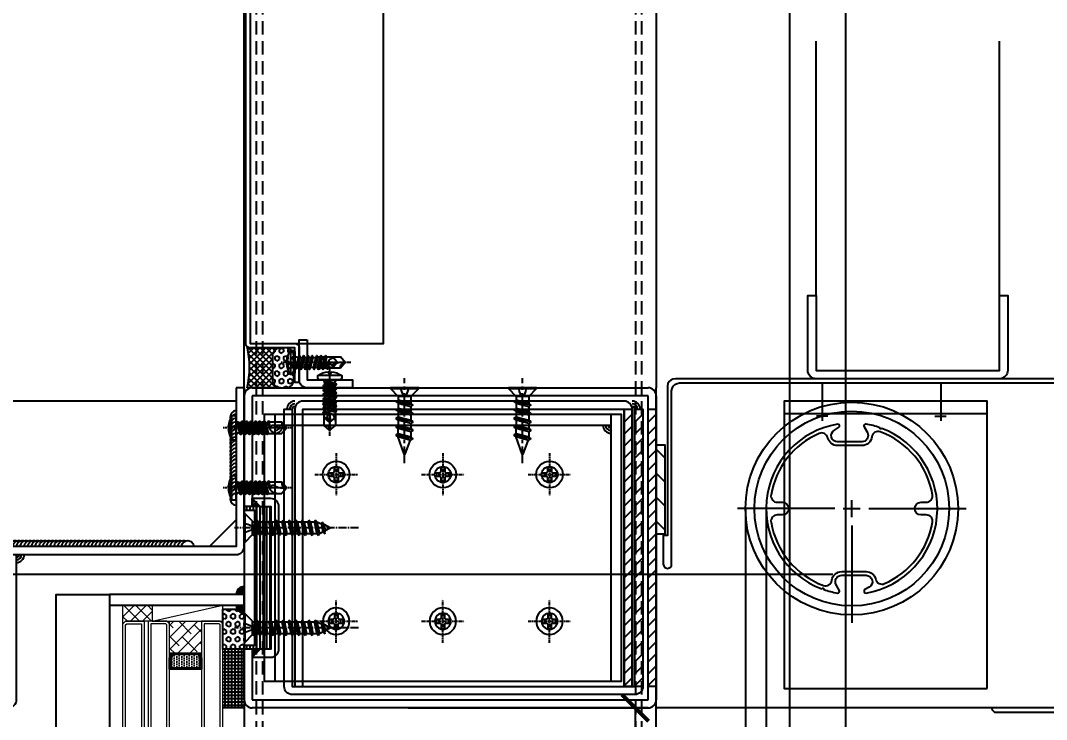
# Model space of a CAD drawing. Extents: x -3378 to 102197, y -3799 to 48702.
# Drawn here: x 58862.7 to 59247.5, y 23493.8 to 23755.8 of the extents above; entities that cross this region are included whole.
import ezdxf

# ---------------------------------------------------------------- set-up
doc = ezdxf.new("R2010")
doc.units = 0
for name, pattern in [('CEN1', [9, 6, -1, 1, -1]), ('CENTER', [2, 1.25, -0.25, 0.25, -0.25]), ('HIDDEN', [0.375, 0.25, -0.125])]:
    doc.linetypes.add(name, pattern=pattern)
for name, color, linetype in [('24WELD', 55, 'Continuous'), ('ARR', 6, 'Continuous'), ('BCM CL', 14, 'CENTER'), ('BCM-BKP', 6, 'Continuous'), ('BCM-DIM', 54, 'Continuous'), ('BCM-draft', 252, 'Continuous'), ('BCM-Extu', 4, 'Continuous'), ('BCM-GAK', 9, 'Continuous'), ('BCM-SIL', 8, 'Continuous'), ('CENTER', 4, 'CENTER'), ('CL', 14, 'CENTER'), ('DIM', 173, 'Continuous'), ('剖面線 HATCH', 251, 'Continuous'), ('泡棉', 8, 'Continuous'), ('矽利康', 9, 'Continuous'), ('結構體 STRUCTURAL', 154, 'Continuous'), ('螺絲 固定五金 FASTENERS', 124, 'Continuous'), ('螺絲、螺栓', 4, 'Continuous'), ('視覺模型鋁擠型暫替', 4, 'Continuous'), ('視覺模型鋁擠型暫替-RefEdit0', 4, 'Continuous'), ('金屬面材 METAL PANEL', 2, 'Continuous'), ('鋁擠型 AL. EXTRUSION', 3, 'Continuous'), ('鐵件', 6, 'Continuous'), ('鐵件 STEEL', 20, 'Continuous'), ('隱藏線 HIDDEN', 8, 'HIDDEN')]:
    doc.layers.add(name, color=color, linetype=linetype)
for name, color, linetype, lineweight in [('BCM-ALP', 7, 'Continuous', 0), ('BCM-GK', 252, 'Continuous', 5), ('BCM-GLA', 4, 'Continuous', 5)]:
    doc.layers.add(name, color=color, linetype=linetype, lineweight=lineweight)
doc.layers.add('不顯示', color=254, linetype='Continuous', plot=False)
doc.styles.add('GM_ANNO_TEXT', font='simplex.shx', dxfattribs={"width": 0.8})
doc.dimstyles.new('GM_DIM', dxfattribs={"dimscale": 0, "dimtxt": 20, "dimasz": 10, "dimexe": 5, "dimexo": 5, "dimgap": 5, "dimtad": 1, "dimdec": 0, "dimdsep": 46, "dimtxsty": 'GM_ANNO_TEXT', "dimblk": 'ARCHTICK', "dimcen": 0, "dimclrd": 4, "dimclre": 4, "dimclrt": 10, "dimadec": 0, "dimazin": 2, "dimtfac": 1, "dimtdec": 0, "dimtix": 1, "dimtofl": 0, "dimtmove": 2, "dimatfit": 3, "dimfxl": 1.5, "dimarcsym": 1})

# ---------------------------------------------------------------- blocks, each defined once
blk = doc.blocks.new('*u164')
at = {"layer": '泡棉'}
h = blk.add_hatch(dxfattribs=at)
h.set_pattern_fill('HEX', color=256, scale=0.3)
h.set_pattern_definition([(0, (-4141.5022, 978.2385), (0, 1.6497784), [0.9525, -1.905]), (120, (-4141.5022, 978.2385), (-1.42875, -0.8248892), [0.9525, -1.905]), (60, (-4140.5497, 978.2385), (-1.42875, 0.8248892), [0.9525, -1.905])])
edge = h.paths.add_edge_path()
edge.add_line((-12, 9.53), (-3, 9.53))
edge.add_arc((-3, 12.53), 3, 270, 360)
edge.add_line((0, 12.53), (0, 14.53))
edge.add_arc((-3, 14.53), 3, 0, 90)
edge.add_line((-3, 17.53), (-12, 17.53))
edge.add_arc((-12, 14.53), 3, 90, 180)
edge.add_line((-15, 14.53), (-15, 12.53))
edge.add_arc((-12, 12.53), 3, 180, 270)
at = {"layer": '矽利康'}
h = blk.add_hatch(dxfattribs=at)
h.set_pattern_fill('ANSI37', color=256, scale=0.5, style=0)
h.set_pattern_definition([(45, (-4141.5022, 978.2385), (-1.122532, 1.122532), []), (135, (-4141.5022, 978.2385), (-1.122532, -1.122532), [])])
edge = h.paths.add_edge_path()
edge.add_arc((-7.73, -32.06), 32.98, 76.4372, 103.5628)
edge.add_arc((-16.6, 1.13), 1.6, 315, 360)
edge.add_line((-15, 1.13), (-15, 12.53))
edge.add_arc((-12, 12.53), 3, 180, 270)
edge.add_line((-12, 9.53), (-3, 9.53))
edge.add_arc((-3, 12.53), 3, 270, 360)
edge.add_line((0, 12.53), (0, 0))
at = {"layer": '泡棉'}
blk.add_lwpolyline([(-12, 9.53), (-3, 9.53, 0.414214), (0, 12.53), (0, 14.53, 0.414214), (-3, 17.53), (-12, 17.53, 0.414214), (-15, 14.53), (-15, 12.53, 0.414214)], format="xyb", close=True, dxfattribs=at)
at = {"layer": '矽利康'}
blk.add_lwpolyline([(0, 0, 0.118914), (-15.47, 0, 0.198912), (-15, 1.13), (-15, 12.53, 0.414214), (-12, 9.53), (-3, 9.53, 0.414214), (0, 12.53)], format="xyb", close=True, dxfattribs=at)
blk = doc.blocks.new('M5x16圓頭自攻')
at = {"layer": 'ARR', "color": 0, "linetype": 'ByBlock', "ltscale": 0.3}
for p, q in [((-1.61, -4.5), (-1.61, 4.5)), ((0.5, 2.24), (1.14, 1.9)), ((0.72, 2.13), (1.65, -2.5)), ((1.89, 1.9), (1.14, 1.9)), ((2.24, 2.5), (3.24, -2.5)), ((3.48, 1.9), (2.73, 1.9)), ((3.83, 2.5), (4.83, -2.5)), ((5.07, 1.9), (4.32, 1.9)), ((5.42, 2.5), (6.42, -2.5)), ((6.81, 1.9), (5.91, 1.9)), ((7.16, 2.5), (8.16, -2.5)), ((8.4, 1.9), (7.65, 1.9)), ((8.73, 1.9), (7.98, 1.9)), ((9.08, 2.5), (9.7, -0.6)), ((14.12, 2.1), (9.46, 2.1)), ((15.83, 0.06), (14.12, 2.1)), ((15.83, 0.06), (15.95, 0.06)), ((16, -0.01), (16, 0.01)), ((2.14, -1.9), (2.89, -1.9)), ((3.73, -1.9), (4.48, -1.9)), ((5.32, -1.9), (6.07, -1.9)), ((6.91, -1.9), (7.81, -1.9)), ((8.54, -2.1), (12.91, -2.1)), ((15.83, -0.06), (14.12, -2.1)), ((15.83, -0.06), (15.95, -0.06))]:
    blk.add_line(p, q, dxfattribs=at)
at = {"layer": 'ARR', "color": 0, "linetype": 'CENTER', "ltscale": 0.87}
blk.add_line((18, 0), (-5.1, 0), dxfattribs=at)
at = {"layer": 'ARR', "color": 0, "linetype": 'ByBlock', "ltscale": 0.3}
blk.add_lwpolyline([(-2.98, -0.5, 0.134476), (-1.61, -4.5), (-0.58, -4.5, 0.198912), (-0.44, -4.44), (-0.06, -4.06, 0.198912), (0, -3.92), (0, 3.92, 0.198912), (-0.06, 4.06), (-0.44, 4.44, 0.198912), (-0.58, 4.5), (-1.61, 4.5, 0.134562), (-2.98, 0.5), (-2.48, 0.5), (-2.48, -0.5), (-2.98, -0.5)], format="xyb", dxfattribs=at)
blk.add_lwpolyline([(1.14, 1.9), (2.14, -1.9), (1.8, -2.5), (1.65, -2.5), (1.3, -1.9), (0.3, 1.9), (0.5, 2.24)], dxfattribs=at)
for points in [[(3.24, -2.5), (2.89, -1.9), (1.89, 1.9), (2.24, 2.5), (2.39, 2.5), (2.73, 1.9), (3.73, -1.9), (3.39, -2.5)], [(4.83, -2.5), (4.48, -1.9), (3.48, 1.9), (3.83, 2.5), (3.98, 2.5), (4.32, 1.9), (5.32, -1.9), (4.98, -2.5)], [(6.42, -2.5), (6.07, -1.9), (5.07, 1.9), (5.42, 2.5), (5.57, 2.5), (5.91, 1.9), (6.91, -1.9), (6.57, -2.5)], [(8.16, -2.5), (7.81, -1.9), (6.81, 1.9), (7.16, 2.5), (7.31, 2.5), (7.65, 1.9), (8.65, -1.9), (8.31, -2.5)], [(9.08, 2.5), (8.73, 1.9), (9.7, -0.6), (9.46, 2.1), (9.23, 2.5)]]:
    blk.add_lwpolyline(points, close=True, dxfattribs=at)
for centre, radius, start, end in [((0.67, 3.07), 0.874, 220.3388, 257.7802), ((10.86, -0.29), 1.2, 56.152, 236.152), ((14.85, 6.88), 7.01, 241.6458, 278.008), ((15.9, 1.75), 1.82, 168.8617, 267.6865), ((15.95, 0.01), 0.05, 0, 90), ((1.17, -3.34), 1.44, 84.7312, 144.22), ((13.52, 4.88), 7.01, 241.6458, 274.9541), ((15.95, -0.01), 0.05, 270, 0)]:
    blk.add_arc(centre, radius, start, end, dxfattribs=at)
blk = doc.blocks.new('*U255')
blk.add_blockref('M5x16圓頭自攻', (0, 0))
blk = doc.blocks.new('A$C20AE7E0D')
at = {"layer": 'ARR', "color": 0, "linetype": 'ByBlock', "ltscale": 0.3}
for p, q in [((-1.61, -4.5), (-1.61, 4.5)), ((0.5, 2.24), (1.14, 1.9)), ((0.72, 2.13), (1.65, -2.5)), ((1.89, 1.9), (1.14, 1.9)), ((2.24, 2.5), (3.24, -2.5)), ((3.48, 1.9), (2.73, 1.9)), ((3.83, 2.5), (4.83, -2.5)), ((5.07, 1.9), (4.32, 1.9)), ((5.42, 2.5), (6.42, -2.5)), ((6.81, 1.9), (5.91, 1.9)), ((7.16, 2.5), (8.16, -2.5)), ((8.4, 1.9), (7.65, 1.9)), ((8.75, 2.5), (9.75, -2.5)), ((10.14, 1.9), (9.24, 1.9)), ((10.49, 2.5), (11.49, -2.5)), ((11.73, 1.9), (10.98, 1.9)), ((12.08, 2.5), (12.7, -0.6)), ((17.12, 2.1), (12.46, 2.1)), ((18.83, 0.06), (17.12, 2.1)), ((18.83, 0.06), (18.95, 0.06)), ((19, -0.01), (19, 0.01)), ((2.14, -1.9), (2.89, -1.9)), ((3.73, -1.9), (4.48, -1.9)), ((5.32, -1.9), (6.07, -1.9)), ((6.91, -1.9), (7.81, -1.9)), ((8.65, -1.9), (9.4, -1.9)), ((10.24, -1.9), (11.14, -1.9)), ((11.87, -2.1), (15.91, -2.1)), ((18.83, -0.06), (17.12, -2.1)), ((18.83, -0.06), (18.95, -0.06))]:
    blk.add_line(p, q, dxfattribs=at)
at = {"layer": 'ARR', "color": 0, "linetype": 'CENTER', "ltscale": 0.87}
blk.add_line((21, 0), (-5.1, 0), dxfattribs=at)
at = {"layer": 'ARR', "color": 0, "linetype": 'ByBlock', "ltscale": 0.3}
blk.add_lwpolyline([(-2.98, -0.5, 0.134476), (-1.61, -4.5), (-0.58, -4.5, 0.198912), (-0.44, -4.44), (-0.06, -4.06, 0.198912), (0, -3.92), (0, 3.92, 0.198912), (-0.06, 4.06), (-0.44, 4.44, 0.198912), (-0.58, 4.5), (-1.61, 4.5, 0.134562), (-2.98, 0.5), (-2.48, 0.5), (-2.48, -0.5), (-2.98, -0.5)], format="xyb", dxfattribs=at)
blk.add_lwpolyline([(1.14, 1.9), (2.14, -1.9), (1.8, -2.5), (1.65, -2.5), (1.3, -1.9), (0.3, 1.9), (0.5, 2.24)], dxfattribs=at)
for points in [[(3.24, -2.5), (2.89, -1.9), (1.89, 1.9), (2.24, 2.5), (2.39, 2.5), (2.73, 1.9), (3.73, -1.9), (3.39, -2.5)], [(4.83, -2.5), (4.48, -1.9), (3.48, 1.9), (3.83, 2.5), (3.98, 2.5), (4.32, 1.9), (5.32, -1.9), (4.98, -2.5)], [(6.42, -2.5), (6.07, -1.9), (5.07, 1.9), (5.42, 2.5), (5.57, 2.5), (5.91, 1.9), (6.91, -1.9), (6.57, -2.5)], [(8.16, -2.5), (7.81, -1.9), (6.81, 1.9), (7.16, 2.5), (7.31, 2.5), (7.65, 1.9), (8.65, -1.9), (8.31, -2.5)], [(9.75, -2.5), (9.4, -1.9), (8.4, 1.9), (8.75, 2.5), (8.9, 2.5), (9.24, 1.9), (10.24, -1.9), (9.9, -2.5)], [(11.49, -2.5), (11.14, -1.9), (10.14, 1.9), (10.49, 2.5), (10.64, 2.5), (10.98, 1.9), (11.98, -1.9), (11.64, -2.5)], [(12.08, 2.5), (11.73, 1.9), (12.7, -0.6), (12.46, 2.1), (12.23, 2.5)]]:
    blk.add_lwpolyline(points, close=True, dxfattribs=at)
for centre, radius, start, end in [((0.67, 3.07), 0.874, 220.3388, 257.7802), ((13.86, -0.29), 1.2, 56.152, 236.152), ((17.85, 6.88), 7.01, 241.6458, 278.008), ((18.9, 1.75), 1.82, 168.8617, 267.6865), ((18.95, 0.01), 0.05, 0, 90), ((1.17, -3.34), 1.44, 84.7312, 144.22), ((16.52, 4.88), 7.01, 241.6458, 274.9541), ((18.95, -0.01), 0.05, 270, 0)]:
    blk.add_arc(centre, radius, start, end, dxfattribs=at)
blk = doc.blocks.new('*U77')
at = {"color": 0, "linetype": 'ByBlock'}
blk.add_blockref('A$C20AE7E0D', (0, 0), dxfattribs=at)
blk = doc.blocks.new('*U654')
for centre, end in [((-143.92, 4.67), 286.35291), ((-141.43, 4.59), 286.35291), ((-138.93, 4.5), 286.35291), ((-136.43, 4.42), 286.35291), ((-133.93, 4.34), 286.35291), ((-131.43, 4.26), 286.35291), ((-128.93, 4.18), 286.35291), ((-126.43, 4.1), 286.35291), ((-123.93, 4.02), 286.35291), ((-121.44, 3.94), 286.35291), ((-118.94, 3.86), 286.35291), ((-116.44, 3.78), 286.35291), ((-113.94, 3.69), 286.35291), ((-111.44, 3.61), 286.35291), ((-108.94, 3.53), 286.35291), ((-106.44, 3.45), 286.35291), ((-103.95, 3.37), 286.35291), ((-101.45, 3.29), 286.35291), ((-98.95, 3.21), 286.35291), ((-96.45, 3.13), 286.35291), ((-93.95, 3.05), 286.35291), ((-91.45, 2.96), 286.35291), ((-88.95, 2.88), 286.35291), ((-86.45, 2.8), 286.35291), ((-83.96, 2.72), 286.35291), ((-81.46, 2.64), 286.35291), ((-78.96, 2.56), 286.35291), ((-76.46, 2.48), 286.35291), ((-73.96, 2.4), 286.35291), ((-71.46, 2.32), 286.35291), ((-68.96, 2.24), 286.35291), ((-66.47, 2.15), 286.35291), ((-63.97, 2.07), 286.35291), ((-61.47, 1.99), 286.35291), ((-58.97, 1.91), 286.35291), ((-56.47, 1.83), 286.35291), ((-53.97, 1.75), 286.35291), ((-51.47, 1.67), 286.35291), ((-48.97, 1.59), 286.35291), ((-46.48, 1.51), 286.35291), ((-43.98, 1.43), 286.35291), ((-41.48, 1.34), 286.35291), ((-38.98, 1.26), 286.35291), ((-36.48, 1.18), 286.35291), ((-33.98, 1.1), 286.35291), ((-31.48, 1.02), 286.35291), ((-28.98, 0.94), 286.35291), ((-26.49, 0.86), 286.35291), ((-23.99, 0.78), 286.35291), ((-21.49, 0.7), 286.35291), ((-18.99, 0.62), 286.35291), ((-16.49, 0.53), 286.35291), ((-13.99, 0.45), 286.35291), ((-11.49, 0.37), 286.35291), ((-9, 0.29), 286.35291), ((-6.5, 0.21), 286.35291), ((-4, 0.13), 358.14306)]:
    blk.add_arc(centre, 4, 178.14306, end)
blk = doc.blocks.new('*U655')
for centre, end in [((-0.21, -6.5), 16.35292), ((-0.13, -4), 88.14307), ((-0.45, -13.99), 16.35292), ((-0.37, -11.49), 16.35292), ((-0.29, -9), 16.35292), ((-0.7, -21.49), 16.35292), ((-0.62, -18.99), 16.35292), ((-0.53, -16.49), 16.35292), ((-0.86, -26.49), 16.35292), ((-0.78, -23.99), 16.35292), ((-1.1, -33.98), 16.35292), ((-1.02, -31.48), 16.35292), ((-0.94, -28.98), 16.35292), ((-1.34, -41.48), 16.35292), ((-1.26, -38.98), 16.35292), ((-1.18, -36.48), 16.35292), ((-1.59, -48.97), 16.35292), ((-1.51, -46.48), 16.35292), ((-1.43, -43.98), 16.35292), ((-1.75, -53.97), 16.35292), ((-1.67, -51.47), 16.35292), ((-1.91, -58.97), 16.35292), ((-1.83, -56.47), 16.35292)]:
    blk.add_arc(centre, 4, 268.14307, end)
blk = doc.blocks.new('組件01')
at = {"layer": '視覺模型鋁擠型暫替', "color": 7, "linetype": 'Continuous'}
for centre, radius, start, end in [((-88.5, 0), 3, 180, 270), ((-88.5, 0), 2, 180, 270), ((-88.5, 0), 1, 180, 270), ((-85.5, 0), 1, 270, 0), ((-85.5, 0), 2, 270, 0), ((-85.5, 0), 3, 270, 0)]:
    blk.add_arc(centre, radius, start, end, dxfattribs=at)
at = {"layer": '金屬面材 METAL PANEL', "linetype": 'Continuous'}
blk.add_line((-3, 13), (-13, 3), dxfattribs=at)
blk.add_lwpolyline([(-3, 62.5), (-3, 3), (-110, 3), (-110, 0), (-3, 0, 0.414214), (0, 3), (0, 62.5)], format="xyb", close=True, dxfattribs=at)
blk.add_lwpolyline([(-3, 57.5), (-105, 57.5), (-105, 3)], dxfattribs=at)
blk.add_lwpolyline([(-85.5, 0), (-85.5, -54.5, -0.414214), (-88.5, -57.5), (-130.5, -57.5), (-130.5, -54.5), (-88.5, -54.5), (-88.5, 0)], format="xyb", dxfattribs=at)
at = {"layer": '24WELD', "zscale": 0.5625}
for name, p, xscale, yscale, rotation in [('*U655', (-3, 18.48), 0.5625, 0.5625, 181.8569201425871), ('*U654', (-18.97, 3), -0.5625000000000022, 0.5625000000000022, 178.1430628016457)]:
    blk.add_blockref(name, p, dxfattribs=dict(at, xscale=xscale, yscale=yscale, rotation=rotation))
at = {"layer": '螺絲 固定五金 FASTENERS'}
for p in [(-3, 47.5), (-3, 25)]:
    blk.add_blockref('*U77', p, dxfattribs=at)
blk = doc.blocks.new('A$C4E2A2353')
at = {"layer": 'ARR', "color": 0, "linetype": 'ByBlock', "ltscale": 0.3}
for p, q in [((0.3, -5.3), (0.3, 5.3)), ((3.1, -2.5), (3.1, 2.5)), ((4.38, 2.15), (3.1, 2.15)), ((3.1, 1.24), (3.82, -2.16)), ((4.71, 2.87), (4.38, 2.15)), ((4.38, 2.15), (5.3, -2.16)), ((4.43, 1.96), (5.34, -2.36)), ((5.34, 2.15), (4.71, 2.87)), ((4.71, 2.87), (5.93, -2.88)), ((4.89, 2.06), (5.8, -2.26)), ((6.82, 2.15), (5.34, 2.15)), ((5.34, 2.15), (6.26, -2.16)), ((5.34, 2.15), (6.26, -2.16)), ((7.15, 2.87), (6.82, 2.15)), ((6.82, 2.15), (7.74, -2.16)), ((6.86, 1.96), (7.78, -2.36)), ((7.78, 2.15), (7.15, 2.87)), ((7.15, 2.87), (8.37, -2.88)), ((7.32, 2.06), (8.24, -2.26)), ((9.26, 2.15), (7.78, 2.15)), ((7.78, 2.15), (8.7, -2.16)), ((7.78, 2.15), (8.7, -2.16)), ((9.59, 2.87), (9.26, 2.15)), ((9.26, 2.15), (10.17, -2.16)), ((9.3, 1.96), (10.21, -2.36)), ((10.22, 2.15), (9.59, 2.87)), ((9.59, 2.87), (10.81, -2.88)), ((9.76, 2.06), (10.67, -2.26)), ((11.7, 2.15), (10.22, 2.15)), ((10.22, 2.15), (11.13, -2.16)), ((10.22, 2.15), (11.13, -2.16)), ((12.02, 2.87), (11.7, 2.15)), ((11.7, 2.15), (12.61, -2.16)), ((11.74, 1.96), (12.65, -2.36)), ((12.66, 2.15), (12.02, 2.87)), ((12.02, 2.87), (13.24, -2.88)), ((12.2, 2.06), (13.11, -2.26)), ((14.13, 2.15), (12.66, 2.15)), ((12.66, 2.15), (13.57, -2.16)), ((12.66, 2.15), (13.57, -2.16)), ((14.46, 2.87), (14.13, 2.15)), ((14.13, 2.15), (15.05, -2.16)), ((14.18, 1.96), (15.09, -2.36)), ((15.09, 2.15), (14.46, 2.87)), ((14.46, 2.87), (15.68, -2.88)), ((14.64, 2.06), (15.55, -2.26)), ((16.57, 2.15), (15.09, 2.15)), ((15.09, 2.15), (16.01, -2.16)), ((15.09, 2.15), (16.01, -2.16)), ((16.9, 2.87), (16.57, 2.15)), ((16.57, 2.15), (17.49, -2.16)), ((16.61, 1.96), (17.53, -2.36)), ((17.53, 2.15), (16.9, 2.87)), ((16.9, 2.87), (18.12, -2.88)), ((17.07, 2.06), (17.99, -2.26)), ((19.01, 2.15), (17.53, 2.15)), ((17.53, 2.15), (18.45, -2.16)), ((17.53, 2.15), (18.45, -2.16)), ((19.34, 2.87), (19.01, 2.15)), ((19.01, 2.15), (19.92, -2.16)), ((19.05, 1.96), (19.96, -2.36)), ((19.97, 2.15), (19.34, 2.87)), ((19.34, 2.87), (20.56, -2.88)), ((19.51, 2.06), (20.42, -2.26)), ((21.45, 2.15), (19.97, 2.15)), ((19.97, 2.15), (20.88, -2.16)), ((19.97, 2.15), (20.88, -2.16)), ((21.77, 2.87), (21.45, 2.15)), ((21.77, 2.87), (21.45, 2.15)), ((21.45, 2.15), (22.36, -2.16)), ((21.45, 2.15), (22.36, -2.16)), ((21.49, 1.96), (22.4, -2.36)), ((21.49, 1.96), (22.4, -2.36)), ((22.41, 2.15), (21.77, 2.87)), ((21.77, 2.87), (22.99, -2.88)), ((22.41, 2.15), (21.77, 2.87)), ((21.77, 2.87), (22.99, -2.88)), ((21.95, 2.06), (22.86, -2.26)), ((21.95, 2.06), (22.86, -2.26)), ((23.88, 2.15), (22.41, 2.15)), ((22.41, 2.15), (23.32, -2.16)), ((23.88, 2.15), (22.41, 2.15)), ((22.41, 2.15), (23.32, -2.16)), ((22.41, 2.15), (23.32, -2.16)), ((22.41, 2.15), (23.32, -2.16)), ((24.21, 2.87), (23.88, 2.15)), ((24.21, 2.87), (23.88, 2.15)), ((23.88, 2.15), (24.8, -2.16)), ((23.88, 2.15), (24.8, -2.16)), ((23.93, 1.96), (24.84, -2.36)), ((23.93, 1.96), (24.84, -2.36)), ((24.84, 2.15), (24.21, 2.87)), ((24.21, 2.87), (25.43, -2.88)), ((24.84, 2.15), (24.21, 2.87)), ((24.21, 2.87), (25.43, -2.88)), ((24.38, 2.06), (25.3, -2.26)), ((24.38, 2.06), (25.3, -2.26)), ((26.32, 2.15), (24.84, 2.15)), ((24.84, 2.15), (25.76, -2.16)), ((26.32, 2.15), (24.84, 2.15)), ((24.84, 2.15), (25.76, -2.16)), ((24.84, 2.15), (25.76, -2.16)), ((24.84, 2.15), (25.76, -2.16)), ((26.65, 2.87), (26.32, 2.15)), ((26.65, 2.87), (26.32, 2.15)), ((26.32, 2.15), (27.24, -2.16)), ((26.32, 2.15), (27.24, -2.16)), ((26.36, 1.96), (27.28, -2.36)), ((26.36, 1.96), (27.28, -2.36)), ((27.28, 2.15), (26.65, 2.87)), ((26.65, 2.87), (27.87, -2.88)), ((27.28, 2.15), (26.65, 2.87)), ((26.65, 2.87), (27.87, -2.88)), ((26.82, 2.06), (27.74, -2.26)), ((26.82, 2.06), (27.74, -2.26)), ((28.91, 1.45), (27.28, 2.15)), ((27.28, 2.15), (28.19, -2.16)), ((27.28, 2.15), (28.19, -2.16)), ((27.28, 2.15), (28.19, -2.16)), ((27.28, 2.15), (28.19, -2.16)), ((29.24, 2.17), (28.91, 1.45)), ((28.91, 1.45), (29.52, -1.46)), ((29.96, 0.99), (29.24, 2.17)), ((29.24, 2.17), (30.16, -2.18)), ((32.25, 0), (29.96, 1.25)), ((29.96, 0.99), (30.39, -1)), ((32.26, 0), (32.25, 0)), ((3.1, -1.02), (3.49, -2.88)), ((3.1, -2.44), (3.49, -2.88)), ((3.49, -2.88), (3.82, -2.16)), ((3.82, -2.16), (5.3, -2.16)), ((5.3, -2.16), (5.93, -2.88)), ((5.93, -2.88), (6.26, -2.16)), ((6.26, -2.16), (7.74, -2.16)), ((7.74, -2.16), (8.37, -2.88)), ((8.37, -2.88), (8.7, -2.16)), ((8.7, -2.16), (10.17, -2.16)), ((10.17, -2.16), (10.81, -2.88)), ((10.81, -2.88), (11.13, -2.16)), ((11.13, -2.16), (12.61, -2.16)), ((12.61, -2.16), (13.24, -2.88)), ((13.24, -2.88), (13.57, -2.16)), ((13.57, -2.16), (15.05, -2.16)), ((15.05, -2.16), (15.68, -2.88)), ((15.68, -2.88), (16.01, -2.16)), ((16.01, -2.16), (17.49, -2.16)), ((17.49, -2.16), (18.12, -2.88)), ((18.12, -2.88), (18.45, -2.16)), ((18.45, -2.16), (19.92, -2.16)), ((19.92, -2.16), (20.56, -2.88)), ((20.56, -2.88), (20.88, -2.16)), ((20.88, -2.16), (22.36, -2.16)), ((22.36, -2.16), (22.99, -2.88)), ((22.36, -2.16), (22.99, -2.88)), ((22.99, -2.88), (23.32, -2.16)), ((22.99, -2.88), (23.32, -2.16)), ((23.32, -2.16), (24.8, -2.16)), ((23.32, -2.16), (24.8, -2.16)), ((24.8, -2.16), (25.43, -2.88)), ((24.8, -2.16), (25.43, -2.88)), ((25.43, -2.88), (25.76, -2.16)), ((25.43, -2.88), (25.76, -2.16)), ((25.76, -2.16), (27.24, -2.16)), ((25.76, -2.16), (27.24, -2.16)), ((27.24, -2.16), (27.87, -2.88)), ((27.24, -2.16), (27.87, -2.88)), ((27.87, -2.88), (28.19, -2.16)), ((27.87, -2.88), (28.19, -2.16)), ((28.19, -2.16), (29.52, -1.46)), ((29.52, -1.46), (30.16, -2.18)), ((30.16, -2.18), (30.39, -1)), ((30.39, -1), (32.25, -0.01)), ((32.25, -0.01), (32.26, 0))]:
    blk.add_line(p, q, dxfattribs=at)
at = {"layer": 'ARR', "color": 0, "linetype": 'CEN1', "ltscale": 0.5}
blk.add_line((42.86, 0), (-3.62, 0), dxfattribs=at)
at = {"layer": 'ARR', "color": 0, "linetype": 'ByBlock', "ltscale": 0.3}
blk.add_lwpolyline([(3.1, 2.5), (0.3, 5.3), (0, 5.3), (0, -5.3), (0.3, -5.3), (3.1, -2.5)], dxfattribs=at)
blk.add_lwpolyline([(0, -1.61, 0.048054), (2.67, -0.68, 0.292428), (3.1, 0, 0.292428), (2.67, 0.68, 0.048054), (0, 1.61, 0.048054)], format="xyb", dxfattribs=at)
blk = doc.blocks.new('*U920')
at = {"layer": '螺絲、螺栓', "color": 0, "linetype": 'ByBlock', "xscale": -1, "rotation": 180}
blk.add_blockref('A$C4E2A2353', (0, 0), dxfattribs=at)
blk = doc.blocks.new('*U35')
blk.add_lwpolyline([(1.22, 0.68), (2.48, 0.68, -0.398336), (3.02, 0.16, -0.027263), (3.02, -0.16, -0.398336), (2.48, -0.68), (1.22, -0.68, 0.414214), (0.68, -1.22), (0.68, -2.48, -0.398336), (0.16, -3.02, -0.027263), (-0.16, -3.02, -0.398336), (-0.68, -2.48), (-0.68, -1.22, 0.414214), (-1.22, -0.68), (-2.48, -0.68, -0.398336), (-3.02, -0.16, -0.027263), (-3.02, 0.16, -0.398336), (-2.48, 0.68), (-1.22, 0.68, 0.414214), (-0.68, 1.22), (-0.68, 2.48, -0.398336), (-0.16, 3.02, -0.027263), (0.16, 3.02, -0.398336), (0.68, 2.48), (0.68, 1.22, 0.414214)], format="xyb", close=True)
blk.add_circle((0, 0), 5)
at = {"layer": 'CL'}
for p, q in [((0, 8.04), (0, -8.04)), ((-8.04, 0), (8.04, 0))]:
    blk.add_line(p, q, dxfattribs=at)
blk = doc.blocks.new('圓孔6mm')
at = {"layer": '視覺模型鋁擠型暫替', "color": 6, "linetype": 'Continuous'}
blk.add_circle((0, 0), 3, dxfattribs=at)
at = {"layer": 'BCM-draft'}
blk.add_blockref('*U35', (0, 0), dxfattribs=at)
blk = doc.blocks.new('上下水槽合併托架用')
at = {"layer": '視覺模型鋁擠型暫替-RefEdit0', "color": 7}
for centre, radius, start, end in [((-130, -4), 1, 270, 0), ((-130, -4), 2, 270, 0), ((-130, -4), 3, 270, 0), ((-4, -4), 3, 180, 270), ((-4, -4), 2, 180, 270), ((-4, -4), 1, 180, 270)]:
    blk.add_arc(centre, radius, start, end, dxfattribs=at)
at = {"layer": '金屬面材 METAL PANEL'}
for p, q in [((-130, 0), (-130, -100)), ((-4, 0), (-4, -100)), ((-130, -4), (-4, -4))]:
    blk.add_line(p, q, dxfattribs=at)
blk.add_lwpolyline([(-134, -100), (0, -100), (0, 0), (-134, 0)], close=True, dxfattribs=at)
at = {"layer": '視覺模型鋁擠型暫替', "linetype": 'Continuous'}
for p in [(-107, -22.5, 0), (-67, -22.5, 0), (-27, -22.5, 0)]:
    blk.add_blockref('圓孔6mm', p, dxfattribs=at)
at = {"layer": '視覺模型鋁擠型暫替', "linetype": 'Continuous', "xscale": -1, "rotation": 180}
for p in [(-107, -77.5, 0), (-67, -77.5, 0), (-27, -77.5, 0)]:
    blk.add_blockref('圓孔6mm', p, dxfattribs=at)
blk = doc.blocks.new('*u927')
at = {"layer": 'CENTER', "color": 0, "ltscale": 5}
blk.add_line((28.28, 0), (-3.62, 0), dxfattribs=at)
at = {"layer": '螺絲、螺栓', "color": 0, "linetype": 'ByBlock', "ltscale": 0.2}
for p, q in [((0.3, 5.3), (0.3, -5.3)), ((3.1, 2.5), (3.1, -2.5)), ((3.1, 2.39), (4.64, 2.39)), ((5.08, 3.15), (6.34, -3.15)), ((5.7, 2.39), (7.79, 2.39)), ((8.23, 3.15), (9.49, -3.15)), ((8.85, 2.39), (10.94, 2.39)), ((11.38, 3.15), (12.64, -3.15)), ((12, 2.39), (14.09, 2.39)), ((14.53, 3.15), (15.79, -3.15)), ((17.24, 2.39), (15.15, 2.39)), ((17.68, 3.15), (18.94, -3.15)), ((18.17, 2.61), (24.84, 0.24)), ((3.1, -2.39), (5.9, -2.39)), ((6.96, -2.39), (9.05, -2.39)), ((10.11, -2.39), (12.2, -2.39)), ((13.26, -2.39), (15.35, -2.39)), ((16.41, -2.39), (18.5, -2.39)), ((24.84, -0.23), (19.52, -2.25))]:
    blk.add_line(p, q, dxfattribs=at)
blk.add_lwpolyline([(3.1, -2.5), (0.3, -5.3), (0, -5.3), (0, 5.3), (0.3, 5.3), (3.1, 2.5)], dxfattribs=at)
blk.add_lwpolyline([(0, 1.61, -0.048054), (2.67, 0.68, -0.292428), (3.1, 0, -0.292428), (2.67, -0.68, -0.048054), (0, -1.61, -0.048054)], format="xyb", dxfattribs=at)
for points in [[(6.34, -3.15), (5.9, -2.39), (4.64, 2.39), (5.08, 3.15), (5.27, 3.15), (5.7, 2.39), (6.96, -2.39), (6.53, -3.15)], [(9.49, -3.15), (9.05, -2.39), (7.79, 2.39), (8.23, 3.15), (8.42, 3.15), (8.85, 2.39), (10.11, -2.39), (9.68, -3.15)], [(12.64, -3.15), (12.2, -2.39), (10.94, 2.39), (11.38, 3.15), (11.57, 3.15), (12, 2.39), (13.26, -2.39), (12.83, -3.15)], [(15.79, -3.15), (15.35, -2.39), (14.09, 2.39), (14.53, 3.15), (14.72, 3.15), (15.15, 2.39), (16.41, -2.39), (15.98, -3.15)], [(18.94, -3.15), (18.5, -2.39), (17.24, 2.39), (17.68, 3.15), (17.87, 3.15), (18.3, 2.39), (19.56, -2.39), (19.13, -3.15)]]:
    blk.add_lwpolyline(points, close=True, dxfattribs=at)
blk.add_arc((24.75, 0), 0.252, 292.1627, 69.4623, dxfattribs=at)
blk = doc.blocks.new('*U929')
blk.add_blockref('*u927', (0, 0))
blk = doc.blocks.new('陽台帷幕下方固定')
h = blk.add_hatch()
h.set_pattern_fill('ANSI31', color=9, scale=10, angle=45, style=0)
h.set_pattern_definition([(90, (28287.5603, -593331.8325), (-1.25, 1e-15), [])])
h.paths.add_polyline_path([(-150.5, -80), (-150.5, -46), (-154.5, -46), (-154.5, -44.5), (-144.5, -44.5), (-144.5, -80)])
h = blk.add_hatch()
h.set_pattern_fill('ANSI31', color=9, scale=10, angle=45, style=0)
h.set_pattern_definition([(90, (28287.5603, -593330.4569), (-1.25, 1e-15), [])])
h.paths.add_polyline_path([(-150.5, -80), (-150.5, -96.5), (-154.5, -96.5), (-154.5, -98), (-144.5, -98), (-144.5, -80)])
at = {"layer": 'BCM-DIM', "linetype": 'Continuous'}
h = blk.add_hatch(dxfattribs=at)
h.set_pattern_fill('ANSI37', color=256, scale=10, angle=45)
h.set_pattern_definition([(90, (-95148.0597, -997947.1466), (-1.25, 0), []), (180, (-95148.0597, -997947.1466), (-1e-16, -1.25), [])])
h.paths.add_polyline_path([(-154.38, -120), (-162.38, -120), (-162.38, -98), (-154.38, -98)])
at = {"layer": 'BCM-Extu', "linetype": 'ByBlock'}
h = blk.add_hatch(dxfattribs=at)
h.set_pattern_fill('DOTS', color=8, scale=15, angle=90, style=0)
h.set_pattern_definition([(90, (374.4122, 2604.4488), (-0.9375, 0.46875), [0, -0.9375])])
h.paths.add_polyline_path([(-181.43, -100), (-182, -101.54), (-182, -105), (-171, -105), (-171, -101.54), (-171.57, -100)])
at = {"layer": 'BCM-GK', "linetype": 'ByBlock'}
h = blk.add_hatch(dxfattribs=at)
h.set_pattern_fill('ANSI37', color=256, angle=-180)
h.set_pattern_definition([(225, (-459917.4387, 114221.5872), (2.24506403, -2.24506403), []), (315, (-459917.4387, 114221.5872), (2.24506403, 2.24506403), [])])
h.paths.add_polyline_path([(-200, -81.5), (-189, -81.5), (-189, -87.5), (-199, -87.5), (-200, -88.5)])
h = blk.add_hatch(dxfattribs=at)
h.set_pattern_fill('ANSI38', color=256, angle=180)
h.set_pattern_definition([(225, (1299193.2597, -122316.8227), (2.24506403, -2.24506403), []), (315, (1299193.2597, -122316.8227), (6.735192091, -2.24506403), [7.9375, -4.7625])])
h.paths.add_polyline_path([(-171.22, -99.5), (-170.5, -101.45), (-170.5, -87.5), (-182.5, -87.5), (-182.5, -101.45), (-181.77, -99.5)])
at = {"layer": '剖面線 HATCH'}
h = blk.add_hatch(dxfattribs=at)
h.set_pattern_fill('ANSI31', color=256)
h.set_pattern_definition([(45, (-51379.389, -102655.0787), (-2.24506403, 2.24506403), [])])
h.paths.add_polyline_path([(-9, -8), (-12, -8), (-12, -112.01), (-9, -112.01)])
h = blk.add_hatch(dxfattribs=at)
h.set_pattern_fill('ANSI31', color=256)
h.set_pattern_definition([(45, (-51375.3893, -102655.0787), (-2.24506403, 2.24506403), [])])
h.paths.add_polyline_path([(-5, -8), (-8, -8), (-8, -112.01), (-5, -112.01)])
h = blk.add_hatch(dxfattribs=at)
h.set_pattern_fill('ANSI31', color=256)
h.set_pattern_definition([(45, (-51370.3898, -102655.0726), (-2.24506403, 2.24506403), [])])
h.paths.add_polyline_path([(0, -7.99), (-3, -7.99), (-3, -112), (0, -112)])
at = {"layer": '泡棉'}
h = blk.add_hatch(dxfattribs=at)
h.set_pattern_fill('HEX', color=256, scale=0.3, angle=90)
h.set_pattern_definition([(90, (4e-05, -139.66), (-1.649778, 1e-16), [0.9525, -1.905]), (210, (4e-05, -139.66), (0.824889, -1.42875), [0.9525, -1.905]), (150, (4e-05, -138.7075), (-0.824889, -1.42875), [0.9525, -1.905])])
h.paths.add_polyline_path([(-154.5, -83), (-162.5, -83), (-162.5, -98), (-154.5, -98)])
at = {"layer": '視覺模型鋁擠型暫替', "linetype": 'Continuous'}
h = blk.add_hatch(dxfattribs=at)
h.set_pattern_fill('ANSI31', color=1, scale=5)
h.set_pattern_definition([(45, (-80931.471, -992305.4549), (-0.44194173824, 0.44194173824), [])])
h.paths.add_polyline_path([(-151.5, -44.5), (-148.5, -44.5), (-151.5, -41.5)])
h = blk.add_hatch(dxfattribs=at)
h.set_pattern_fill('ANSI31', color=1, scale=5)
h.set_pattern_definition([(45, (-80931.471, -992321.95303), (-0.44194173824, 0.44194173824), [])])
h.paths.add_polyline_path([(-151.5, -101), (-148.5, -98), (-151.5, -98)])
at = {"layer": 'BCM-DIM', "linetype": 'Continuous'}
for p, q in [((-154.38, -98), (-162.38, -98)), ((-154.5, -120), (-162.5, -120))]:
    blk.add_line(p, q, dxfattribs=at)
at = {"layer": 'BCM-Extu', "color": 8, "linetype": 'ByBlock'}
for points in [[(-170.5, -101.45), (-170.5, -105.5), (-182.5, -105.5), (-182.5, -101.45), (-181.77, -99.5), (-171.22, -99.5)], [(-171.57, -100), (-181.43, -100), (-182, -101.54), (-182, -105), (-171, -105), (-171, -101.54)]]:
    blk.add_lwpolyline(points, close=True, dxfattribs=at)
at = {"layer": 'BCM-GK'}
blk.add_lwpolyline([(-200, -81.5), (-189, -81.5), (-189, -87.5), (-199, -87.5), (-200, -88.5), (-200, -81.5)], dxfattribs=at)
at = {"layer": 'BCM-GK', "linetype": 'ByBlock'}
for points in [[(-189, -87.5), (-162.5, -87.5), (-162.5, -81.5), (-189, -81.5)], [(-170.5, -87.5), (-170.5, -99.5), (-182.5, -99.5), (-182.5, -87.5)]]:
    blk.add_lwpolyline(points, close=True, dxfattribs=at)
blk.add_lwpolyline([(-189, -87.5), (-162.5, -81.5)], dxfattribs=at)
at = {"layer": '剖面線 HATCH'}
for points in [[(-12, -8), (-9, -8), (-9, -112.01), (-12, -112.01)], [(-8, -8), (-5, -8), (-5, -112.01), (-8, -112.01)], [(-3, -7.99), (0, -7.99), (0, -112), (-3, -112)]]:
    blk.add_lwpolyline(points, close=True, dxfattribs=at)
at = {"layer": '泡棉'}
blk.add_lwpolyline([(-154.5, -98), (-162.5, -98), (-162.5, -83), (-154.5, -83)], close=True, dxfattribs=at)
at = {"layer": '視覺模型鋁擠型暫替', "color": 1, "linetype": 'Continuous'}
for points in [[(-148.5, -44.5), (-151.5, -44.5), (-151.5, -41.5), (-148.5, -44.5)], [(-148.5, -98), (-151.5, -98), (-151.5, -101), (-148.5, -98)]]:
    blk.add_lwpolyline(points, dxfattribs=at)
at = {"layer": '視覺模型鋁擠型暫替', "color": 7, "linetype": 'Continuous'}
for centre, radius, start, end in [((-135.5, -7.99), 3, 90, 180), ((-135.5, -7.99), 2, 90, 180), ((-135.5, -7.99), 1, 90, 180), ((-9, -8), 3, 0, 90), ((-9, -8), 2, 0, 90), ((-9, -8), 1, 0, 90)]:
    blk.add_arc(centre, radius, start, end, dxfattribs=at)
at = {"layer": '視覺模型鋁擠型暫替', "color": 2, "linetype": 'Continuous'}
for centre, radius, start, end in [((-154.5, -77.5), 3, 90, 180), ((-154.5, -77.5), 2.5, 90, 180), ((-154.5, -77.5), 2, 90, 180), ((-154.5, -77.5), 1.5, 90, 180), ((-154.5, -77.5), 1, 90, 180), ((-154.5, -81.5), 3, 180, 270), ((-154.5, -81.5), 2.5, 180, 270), ((-154.5, -81.5), 2, 180, 270), ((-154.5, -81.5), 1.5, 180, 270), ((-154.5, -81.5), 1, 180, 270)]:
    blk.add_arc(centre, radius, start, end, dxfattribs=at)
at = {"layer": '視覺模型鋁擠型暫替-RefEdit0'}
blk.add_line((-151.5, -44.5, 0), (-154.5, -44.5), dxfattribs=at)
at = {"layer": '金屬面材 METAL PANEL'}
for p, q in [((-151.5, 0, 0), (-3, 0, 0)), ((-154.5, -44.5), (-154.5, -3, 0)), ((-3, -3, 0), (-151.5, -3, 0)), ((-151.5, -3, 0), (-151.5, -44.5)), ((-3, -117, 0), (-3, -3, 0)), ((0, -3, 0), (0, -117)), ((-151.5, -98), (-154.5, -98)), ((-154.5, -117), (-154.5, -98)), ((-151.5, -98), (-151.5, -117)), ((-151.5, -117), (-3, -117)), ((-3, -120), (-151.5, -120))]:
    blk.add_line(p, q, dxfattribs=at)
for points in [[(-154.5, 0), (-154.5, 610), (-75, 610)], [(0, 550), (0, 0)]]:
    blk.add_lwpolyline(points, dxfattribs=at)
for points in [[(-132.5, -112.01), (-132.5, -8), (-12, -8), (-12, -112.01), (-9, -112.01), (-9, -8, 0.414214), (-12, -5), (-132.5, -5, 0.414214), (-135.5, -8), (-135.5, -112.01)], [(-5, -8), (-5, -112.01, -0.414214), (-8, -115.01), (-136.5, -115.01, -0.414214), (-139.5, -112.01), (-139.5, -8), (-136.5, -8), (-136.5, -112.01), (-8, -112.01), (-8, -8)], [(-151.5, -101), (-144.5, -101, 0.414214), (-141.5, -98), (-141.5, -44.5, 0.414239), (-144.5, -41.5), (-151.5, -41.5), (-148.5, -44.5), (-144.5, -44.5), (-144.5, -98), (-148.5, -98)]]:
    blk.add_lwpolyline(points, format="xyb", close=True, dxfattribs=at)
for points in [[(-154.5, -96.5), (-150.5, -96.5), (-150.5, -46), (-154.5, -46)], [(-205, -81.5), (-154.5, -81.5), (-154.5, -77.5), (-205, -77.5)]]:
    blk.add_lwpolyline(points, close=True, dxfattribs=at)
for centre, start, end in [((-151.5, -3, 0), 90, 180), ((-3, -3, 0), 0, 90), ((-151.5, -117), 180, 270), ((-3, -117), 270, 0)]:
    blk.add_arc(centre, 3, start, end, dxfattribs=at)
at = {"layer": '鐵件 STEEL', "elevation": 0}
blk.add_lwpolyline([(-130.92, 18), (-130.92, 3), (-113.92, 3), (-113.92, 0), (-130.92, 0, -0.414214), (-133.92, 3), (-133.92, 18)], format="xyb", close=True, dxfattribs=at)
at = {"layer": 'BCM-SIL', "extrusion": (0, 0, -1), "xscale": -1.000000000000006, "zscale": -1.000000000000006, "rotation": 90}
blk.add_blockref('*u164', (153.45, 0, 0), dxfattribs=at)
at = {"layer": '螺絲 固定五金 FASTENERS'}
for name, p, xscale, rotation in [('*U77', (-135.52, 9.5, 0), -1, 180), ('*U77', (-122.42, 3, 0), -1.000000000000006, 90), ('*U929', (-94.37, 0, 0), -1.000000000000004, 90), ('*U929', (-50.13, 0, 0), -1.000000000000004, 90), ('*U920', (-154.5, -52.5), -1, 180), ('*U920', (-154.5, -90), -1, 180)]:
    blk.add_blockref(name, p, dxfattribs=dict(at, xscale=xscale, rotation=rotation))
at = {"layer": '視覺模型鋁擠型暫替', "linetype": 'Continuous'}
blk.add_blockref('組件01', (-154.5, -62.5), dxfattribs=at)
at = {"layer": '金屬面材 METAL PANEL'}
blk.add_blockref('上下水槽合併托架用', (-13, -10), dxfattribs=at)
blk = doc.blocks.new('懸掛單元')
at = {"layer": 'BCM CL', "ltscale": 0.5}
blk.add_line((99.89, -200, 0), (-235.52, -200, 0), dxfattribs=at)
at = {"layer": 'BCM-ALP', "elevation": 0}
blk.add_lwpolyline([(-97.32, -112), (-97.32, -127), (-80.32, -127), (-80.32, -130), (-97.32, -130, -0.414214), (-100.32, -127), (-100.32, -112)], format="xyb", close=True, dxfattribs=at)
at = {"layer": 'BCM-GLA', "linetype": 'ByBlock', "elevation": 0}
for points in [[(-166.4, -1002.02), (-166.4, -218.5), (-165.4, -217.5), (-158.4, -217.5), (-158.4, -1002.02)], [(-148.9, -1002.02), (-148.9, -218.5), (-149.9, -217.5), (-156.9, -217.5), (-156.9, -1002.02)], [(-128.9, -1002.02), (-128.9, -218.5), (-129.9, -217.5), (-136.9, -217.5), (-136.9, -1002.02)]]:
    blk.add_lwpolyline(points, dxfattribs=at)
at = {"layer": 'BCM-GLA', "color": 5, "linetype": 'ByBlock', "elevation": 0}
for points in [[(-165.4, -1002.02), (-165.4, -218.91), (-164.99, -218.5), (-159.4, -218.5), (-159.4, -1002.02)], [(-149.9, -1002.02), (-149.9, -218.91), (-150.32, -218.5), (-155.9, -218.5), (-155.9, -1002.02)], [(-129.9, -1002.02), (-129.9, -218.91), (-130.32, -218.5), (-135.9, -218.5), (-135.9, -1002.02)]]:
    blk.add_lwpolyline(points, dxfattribs=at)
at = {"layer": '金屬面材 METAL PANEL'}
blk.add_lwpolyline([(-120.9, -130), (-120.9, -1100), (33.6, -1100), (33.6, -130)], dxfattribs=at)
at = {"layer": '金屬面材 METAL PANEL', "elevation": 0}
blk.add_lwpolyline([(-191.4, -1002.02), (-191.4, -207.5), (-171.4, -207.5), (-171.4, -1002.02)], dxfattribs=at)
at = {"layer": '隱藏線 HIDDEN', "linetype": 'HIDDEN', "ltscale": 20}
for p, q in [((-116.4, 480), (-116.4, -1100, 0)), ((-114.1, 480), (-114.1, -1100, 0)), ((25.8, 480), (25.8, -1100, 0)), ((28.1, 480), (28.1, -1100, 0))]:
    blk.add_line(p, q, dxfattribs=at)
at = {"layer": 'BCM-SIL', "extrusion": (0, 0, -1), "xscale": -1.000000000000009, "zscale": -1.000000000000009, "rotation": 90}
blk.add_blockref('*u164', (119.85, -130, 0), dxfattribs=at)
at = {"layer": '螺絲 固定五金 FASTENERS'}
for p, xscale, rotation in [((-101.92, -120.5, 0), -1, 180), ((-88.82, -127, 0), -1.000000000000009, 90)]:
    blk.add_blockref('*U77', p, dxfattribs=dict(at, xscale=xscale, rotation=rotation))
at = {"layer": '鐵件'}
blk.add_blockref('陽台帷幕下方固定', (33.6, -130), dxfattribs=at)
blk = doc.blocks.new('ASC-Facade Detail W1 & W2$0$CW_C1$0$NR-54')
for points in [[(-0.212, 1.246, 0.766396), (-0.442, -1.184, -0.994084), (-0.414, -1.194, 0.041271), (-0.212, -1.246, 0.632567), (-0.184, -1.205), (-0.23, -1.124, -0.575047), (-0.149, -0.985), (0.211, -0.985, -0.768251), (0.257, -1.159), (0.194, -1.195, 0.837568), (0.212, -1.246, 0.766396), (0.442, 1.184, -0.994084), (0.414, 1.194, 0.041271), (0.212, 1.246, 0.632567), (0.184, 1.205), (0.23, 1.124, -0.575047), (0.149, 0.985), (-0.211, 0.985, -0.768251), (-0.257, 1.159), (-0.194, 1.195, 0.837568)], [(-1.192, 0.202, 0.464153), (-1.1, 0.093), (-1.023, 0.093, -1), (-1.023, -0.093), (-1.1, -0.093, 0.464153), (-1.192, -0.202, 0.268255), (-0.42, -1.134, 0.481314), (-0.296, -1.059, -0.376214), (-0.149, -0.93), (0.211, -0.93, -0.348452), (0.355, -1.044, 0.468335), (0.483, -1.108, 0.253356), (1.192, -0.202, 0.464153), (1.1, -0.093), (1.023, -0.093, -1), (1.023, 0.093), (1.1, 0.093, 0.464153), (1.192, 0.202, 0.268255), (0.42, 1.134, 0.481314), (0.296, 1.059, -0.376214), (0.149, 0.93), (-0.211, 0.93, -0.348452), (-0.355, 1.044, 0.468335), (-0.483, 1.108, 0.253356)]]:
    blk.add_lwpolyline(points, format="xyb", close=True)
blk = doc.blocks.new('CW WINDOW SHADING')
at = {"layer": '鋁擠型 AL. EXTRUSION'}
h = blk.add_hatch(dxfattribs=at)
h.set_pattern_fill('ANSI31', color=256, scale=50.8, style=0)
h.set_pattern_definition([(135, (-79898.378, 10971.907), (4.49012806, 4.49012806), [])])
h.paths.add_polyline_path([(-10.91, 26.84), (-7.55, 26.84), (-7.55, 60.07), (-10.91, 60.07)])
for p, q in [((182.85, 85), (-3.68, 85)), ((51.35, 83.12), (51.35, 69.19)), ((95.8, 83.12), (95.8, 69.19)), ((113.26, 71.86), (37.06, 71.86)), ((53.51, 71.01), (49.24, 71.01)), ((93.64, 71.01), (97.91, 71.01)), ((62.46, 33.12), (62.46, 39.47)), ((56.11, 36.3), (19.6, 36.3)), ((22.58, 36.3), (22.58, -80.3)), ((30.36, 36.3), (30.36, -197.94)), ((59.29, 36.3), (65.64, 36.3)), ((68.81, 36.3), (105.32, 36.3)), ((62.46, 29.95), (62.46, -6.57))]:
    blk.add_line(p, q, dxfattribs=at)
for points in [[(186.29, 85), (-3.68, 85), (-4.61, 84.83), (-5.38, 84.49), (-6.05, 83.9), (-6.48, 83.14), (-6.65, 82.29), (-6.65, 26.15), (-8.26, 26.15), (-8.26, 15.48), (-8.09, 14.89), (-7.75, 14.38), (-7.24, 14.04), (-6.65, 13.87), (-6.05, 14.04), (-5.55, 14.38), (-5.21, 14.89), (-5.12, 15.48), (-5.12, 80.43), (-4.95, 81.36), (-4.53, 82.21), (-3.94, 82.8), (-3.09, 83.22), (-2.16, 83.39), (184.51, 83.39)], [(116.17, -40), (182.73, -40)]]:
    blk.add_lwpolyline(points, dxfattribs=at)
for points in [[(113.26, -31.18), (113.26, 76.62), (37.06, 76.62), (37.06, -31.18)], [(-10.91, 26.84), (-7.55, 26.84), (-7.55, 60.07), (-10.91, 60.07)]]:
    blk.add_lwpolyline(points, close=True, dxfattribs=at)
blk.add_lwpolyline([(165.92, -38.43), (118, -38.43), (115.41, -38.43, 0.668179), (115.12, -39.12), (115.88, -39.88, 0.198912), (116.17, -40)], format="xyb", dxfattribs=at)
for radius in [39.88, 36.51]:
    blk.add_circle((62.46, 36.3), radius, dxfattribs=at)
at = {"layer": '鋁擠型 AL. EXTRUSION', "xscale": 25.39999999850988, "yscale": 25.39999999850988, "zscale": 25.39999999850988}
blk.add_blockref('ASC-Facade Detail W1 & W2$0$CW_C1$0$NR-54', (62.46, 36.3), dxfattribs=at)
blk = doc.blocks.new('6t 矽酸鈣板')
blk.add_blockref('CW WINDOW SHADING', (10.91, 38.43, 0))
blk = doc.blocks.new('_ArchTick')
at = {"color": 0, "linetype": 'ByBlock', "const_width": 0.15}
blk.add_lwpolyline([(-0.5, -0.5), (0.5, 0.5)], dxfattribs=at)
blk = doc.blocks.new('*D855')
at = {"layer": 'Defpoints', "color": 0, "ltscale": 10, "transparency": 16777216}
for p in [(59003.11, 23498.09, 0), (59093.31, 23498.09), (59003.11, 22648.09, 0)]:
    blk.add_point(p, dxfattribs=at)
at = {"layer": 'DIM', "color": 4, "lineweight": -2, "ltscale": 10, "transparency": 16777216}
for p, q in [((59008.11, 23498.09), (59098.31, 23498.09)), ((59093.31, 22648.09), (59093.31, 23498.09)), ((59008.11, 22648.09), (59098.31, 22648.09))]:
    blk.add_line(p, q, dxfattribs=at)
at = {"layer": 'DIM', "color": 4, "lineweight": -2, "ltscale": 10, "transparency": 16777216, "xscale": 10, "yscale": 10, "zscale": 10}
for p, rotation in [((59093.31, 23498.09), 90), ((59093.31, 22648.09), 270)]:
    blk.add_blockref('_ArchTick', p, dxfattribs=dict(at, rotation=rotation))
at = {"layer": 'DIM', "color": 10, "ltscale": 10, "transparency": 16777216, "insert": (59078.31, 23073.09), "char_height": 20, "attachment_point": 5, "rotation": 90, "style": 'GM_ANNO_TEXT', "bg_fill": 3, "box_fill_scale": 1.1, "bg_fill_color": 256, "bg_fill_true_color": 13158600, "bg_fill_transparency": 0}
blk.add_mtext('850', dxfattribs=at)
blk = doc.blocks.new('*D868')
at = {"layer": 'Defpoints', "color": 0, "ltscale": 10, "transparency": 16777216}
for p in [(59013.37, 24228.09, 0), (59013.37, 22648.09, 0), (59172.11, 22648.09)]:
    blk.add_point(p, dxfattribs=at)
at = {"layer": 'DIM', "color": 4, "lineweight": -2, "ltscale": 10, "transparency": 16777216}
for p, q in [((59018.37, 24228.09), (59177.11, 24228.09)), ((59172.11, 24228.09), (59172.11, 22648.09)), ((59018.37, 22648.09), (59177.11, 22648.09))]:
    blk.add_line(p, q, dxfattribs=at)
at = {"layer": 'DIM', "color": 4, "lineweight": -2, "ltscale": 10, "transparency": 16777216, "xscale": 10, "yscale": 10, "zscale": 10}
for p, rotation in [((59172.11, 24228.09), 90), ((59172.11, 22648.09), 270)]:
    blk.add_blockref('_ArchTick', p, dxfattribs=dict(at, rotation=rotation))
at = {"layer": 'DIM', "color": 10, "ltscale": 10, "transparency": 16777216, "insert": (59157.11, 23438.09), "char_height": 20, "attachment_point": 5, "rotation": 90, "style": 'GM_ANNO_TEXT', "bg_fill": 3, "box_fill_scale": 1.1, "bg_fill_color": 256, "bg_fill_true_color": 13158600, "bg_fill_transparency": 0}
blk.add_mtext('1580', dxfattribs=at)

msp = doc.modelspace()

# ---------------------------------------------------------------- linework, layer by layer
at = {"layer": 'BCM CL', "ltscale": 0.5}
msp.add_line((59167.397, 23548.086), (58831.995, 23548.086), dxfattribs=at)
at = {"layer": 'BCM-BKP'}
msp.add_lwpolyline([(58948.792, 24119.223), (58948.792, 23634.686), (58965.592, 23634.686, -0.4142136), (58967.192, 23633.086), (58967.192, 23620.086), (58965.592, 23620.086), (58965.592, 23633.086), (58948.792, 23633.086, -0.4142136), (58947.192, 23634.686), (58947.192, 24119.223)], format="xyb", dxfattribs=at)
at = {"layer": 'BCM-GAK'}
msp.add_lwpolyline([(58948.792, 24119.223), (58948.792, 23634.686), (58998.792, 23634.686), (58998.792, 24119.223)], dxfattribs=at)
at = {"layer": 'BCM-GAK', "const_width": 0.2}
msp.add_lwpolyline([(58998.792, 24119.223), (58998.792, 23634.686), (58977.692, 23634.686)], dxfattribs=at)
at = {"layer": '不顯示'}
for p, q in [((59161.11, 23652.76, 0), (59161.11, 23748.085, 0)), ((59229.86, 23652.76, 0), (59229.86, 23748.085, 0))]:
    msp.add_line(p, q, dxfattribs=at)
at = {"layer": '不顯示', "elevation": 0}
msp.add_lwpolyline([(59161.11, 23652.76), (59161.11, 23624.635), (59229.86, 23624.635), (59229.86, 23652.76), (59232.985, 23652.76), (59232.985, 23624.635, -0.4142136), (59229.86, 23621.51), (59161.11, 23621.51, -0.4142136), (59157.985, 23624.635), (59157.985, 23652.76)], format="xyb", close=True, dxfattribs=at)
at = {"layer": '結構體 STRUCTURAL'}
for p, q in [((59151.111, 33243.085, 0), (59151.111, 21180.085, 0)), ((59172.111, 33243.085, 0), (59172.111, 21180.085, 0)), ((59151.111, 23533.45, 0), (59151.111, 21180.085, 0))]:
    msp.add_line(p, q, dxfattribs=at)
at = {"layer": '視覺模型鋁擠型暫替', "color": 1, "linetype": 'Continuous'}
msp.add_line((64801.113, 23498.085), (59101.111, 23498.085), dxfattribs=at)
at = {"layer": '金屬面材 METAL PANEL'}
msp.add_lwpolyline([(58970.192, 23636.086), (58970.192, 23621.086), (58987.192, 23621.086), (58987.192, 23618.086), (58970.192, 23618.086, -0.4142136), (58967.192, 23621.086), (58967.192, 23636.086)], format="xyb", close=True, dxfattribs=at)

# ---------------------------------------------------------------- block references
at = {"layer": 'BCM-SIL', "extrusion": (0, 0, -1), "xscale": -1, "zscale": -1, "rotation": 90}
msp.add_blockref('*u164', (-58947.661, 23618.086), dxfattribs=at)
at = {"layer": 'BCM-SIL', "xscale": -1}
for p, rotation in [((58965.592, 23627.586), 180), ((58978.692, 23621.086), 90)]:
    msp.add_blockref('*U255', p, dxfattribs=dict(at, rotation=rotation))
at = {"layer": '螺絲、螺栓'}
msp.add_blockref('6t 矽酸鈣板', (59101.111, 23498.085), dxfattribs=at)
at = {"layer": '金屬面材 METAL PANEL', "linetype": 'Continuous'}
msp.add_blockref('懸掛單元', (59067.512, 23748.085, 0), dxfattribs=at)

# ---------------------------------------------------------------- next in the draw order: dimensions: what is measured, and where the dimension line sits
at = {"layer": 'DIM', "ltscale": 10}
dim = msp.add_linear_dim(base=(59093.311, 23498.086), p1=(59003.109, 22648.085, 0), p2=(59003.109, 23498.086, 0), angle=90, dimstyle='GM_DIM', override={"dimscale": 1, "dimfxl": 10, "dimtfill": 1, "dimtfillclr": 1}, dxfattribs=at)
dim.commit()
dim.dimension.update_dxf_attribs({"geometry": '*D855', "text_midpoint": (59078.311, 23073.085)})

# ---------------------------------------------------------------- next in the draw order: dimensions: what is measured, and where the dimension line sits
dim = msp.add_linear_dim(base=(59172.111, 22648.085), p1=(59013.372, 24228.085, 0), p2=(59013.372, 22648.085, 0), angle=90, dimstyle='GM_DIM', override={"dimscale": 1, "dimfxl": 10, "dimtfill": 1, "dimtfillclr": 1}, dxfattribs=at)
dim.commit()
dim.dimension.update_dxf_attribs({"geometry": '*D868', "text_midpoint": (59157.111, 23438.085)})

doc.saveas('drawing.dxf')
